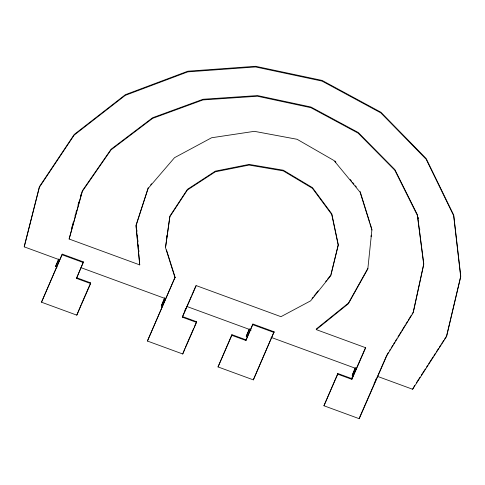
<?xml version="1.0" encoding="UTF-8"?>
<svg xmlns="http://www.w3.org/2000/svg" width="485" height="485" viewBox="0 0 485 485"><rect width="100%" height="100%" fill="white"/><g stroke="black" fill="none" stroke-linecap="round" stroke-linejoin="round"><path stroke-width="0.73" d="M59.734 259.869L24.25 246.865L24.298 246.204L39.424 186.64L74.235 134.448L125.354 94.684L187.828 71.21L255.601 66.293L322.095 80.425L380.858 112.217L426.2 158.601L453.717 215.073L460.75 276.159L446.606 335.929M41.498 302.203L62.268 254.146L83.45 261.918L76.497 278.372L90.616 283.555L76.806 315.147L41.498 302.203L62.268 254.146M57.024 267.162L55.611 266.641L55.66 265.98L58.661 259.111M148.198 187.762L136.055 225.179L139.741 264.901L69.125 239.014L82.377 190.726L111.107 149.204L152.642 117.722L203.039 99.267L257.529 95.581L310.94 107.021L358.215 132.496L394.875 169.598L417.433 214.806L423.769 263.834L413.268 312.043L412.086 313.959M76.497 278.372L83.45 261.918M76.806 315.147L81.056 304.871M90.616 283.555L90.671 282.888L76.545 277.711M147.416 341.04L175.097 277.184L147.416 341.04L182.724 353.983L196.534 322.386L196.583 321.725L182.463 316.547L191.175 296.626M196.534 322.386L182.415 317.208L182.463 316.547M182.724 353.983L184.876 348.515M246.016 339.846L252.921 324.047L274.104 331.813L253.334 379.87L218.026 366.927L231.891 334.668L246.016 339.846L245.962 340.506L231.842 335.329L231.891 334.668M247.677 337.063L246.265 336.541L246.313 335.881L249.314 329.012M245.962 340.506L252.921 324.047M253.334 379.87L270.2 340.743M351.88 379.343L351.934 378.682L337.809 373.505L337.76 374.165L351.88 379.343L365.696 347.745L316.268 329.624L316.317 328.963L348.454 303.052L367.872 268.302M69.125 239.014L82.329 191.387L111.059 149.865L152.593 118.382L202.991 99.928L257.48 96.242L310.891 107.682L358.166 133.157L394.82 170.259L417.385 215.467L423.72 264.495L413.22 312.704L386.878 355.511L359.252 418.707L323.944 405.763L337.809 373.505M359.252 418.707L359.3 418.046M386.878 355.511L386.927 354.85M377.312 376.305L412.614 389.255L414.711 385.417M371.067 236.644L371.225 235.146M371.946 229.381L367.824 268.963L348.406 303.713L316.268 329.624M166.743 237.062L166.949 235.589M166.276 240.669L166.537 239.123M165.561 246.998L169.914 216.055L187.446 189.338L215.346 171.144L249.114 164.409L283.313 170.217L312.437 187.628L331.795 213.837L338.275 244.634L331.006 274.328M24.25 246.865L39.376 187.301L74.187 135.109L125.306 95.345L187.78 71.871L255.553 66.954L322.04 81.086L380.81 112.878L426.151 159.262L453.669 215.734L460.701 276.82L446.558 336.59L412.614 389.255M71.525 228.429L72.126 226.265M72.526 224.822L73.126 222.657M74.926 216.164L75.527 214M75.927 212.557L76.527 210.393M77.927 205.337L78.928 201.73M80.328 196.68L80.928 194.515M55.611 266.641L58.915 259.087M81.656 303.495L90.671 282.888M164.579 297.948L161.529 305.477L164.833 297.917M165.227 298.657L161.329 308.12L165.476 298.639L81.025 267.678M184.882 310.467L185.767 308.436M191.775 295.256L195.976 285.635M182.415 317.208L196.231 285.61L280.96 316.681L310.612 300.858L330.782 275.716L338.227 245.295L331.746 214.503L312.388 188.289L283.264 170.878L249.066 165.07L215.298 171.805L187.398 189.999L169.865 216.716L165.512 247.659L175.043 277.844M185.476 347.139L193.582 328.594M194.182 327.217L196.583 321.725M218.026 366.927L231.842 335.329M246.265 336.541L249.569 328.988M270.8 339.373L274.104 331.813M323.944 405.763L337.76 374.165M355.232 367.848L352.183 375.378L355.481 367.818M355.881 368.558L351.983 378.021L356.123 368.539L271.036 337.342M351.934 378.682L365.447 347.769M374.05 383.756L374.941 381.725M375.536 380.367L376.421 378.336M359.603 417.355L374.014 384.387M374.614 383.011L386.63 355.535M387.321 354.214L388.503 352.298M389.679 350.376L390.467 349.103M391.256 347.824L392.826 345.265M393.614 343.986L394.79 342.07M395.578 340.791L396.754 338.876M397.936 336.96L401.083 331.849M401.865 330.57L405.011 325.459M405.799 324.18L407.37 321.628M408.158 320.349L411.304 315.238M416.348 382.883L420.028 377.172M421.253 375.269L425.345 368.921M426.57 367.018L427.794 365.114M428.613 363.847L433.111 356.869M433.929 355.596L435.566 353.062M436.385 351.789L438.428 348.618M439.246 347.351L440.883 344.811M441.702 343.544L443.745 340.367M444.563 339.1L446.2 336.566M312.067 298.445L313.007 297.275M313.947 296.105L318.166 290.842M325.671 281.488L326.611 280.318M327.545 279.148L330.831 275.056M150.641 184.912L151.617 183.773M62.219 254.807L83.402 262.579M252.873 324.707L274.055 332.48M186.658 306.405L251.181 330.067M334.971 161.008L335.917 162.16M350.158 179.438L351.583 181.166M352.534 182.318L353.959 184.045M355.384 185.773L356.336 186.925M166.47 249.872L174.867 276.468M360.131 191.533L369.716 222.239M370.164 223.67L371.722 228.665M371.898 230.042L360.082 192.193L333.971 160.517L297.075 139.28L254.37 131.332L211.599 137.758L174.527 157.68L148.143 188.422L136.006 225.84L139.741 264.901M418.161 217.28L418.355 218.765M419.598 228.423L419.792 229.908M136.849 229.957L136.994 231.46M137.352 235.213L137.498 236.716M137.782 239.723L138.001 241.979M138.286 244.98L138.431 246.483M138.789 250.236L138.934 251.739"/></g></svg>
